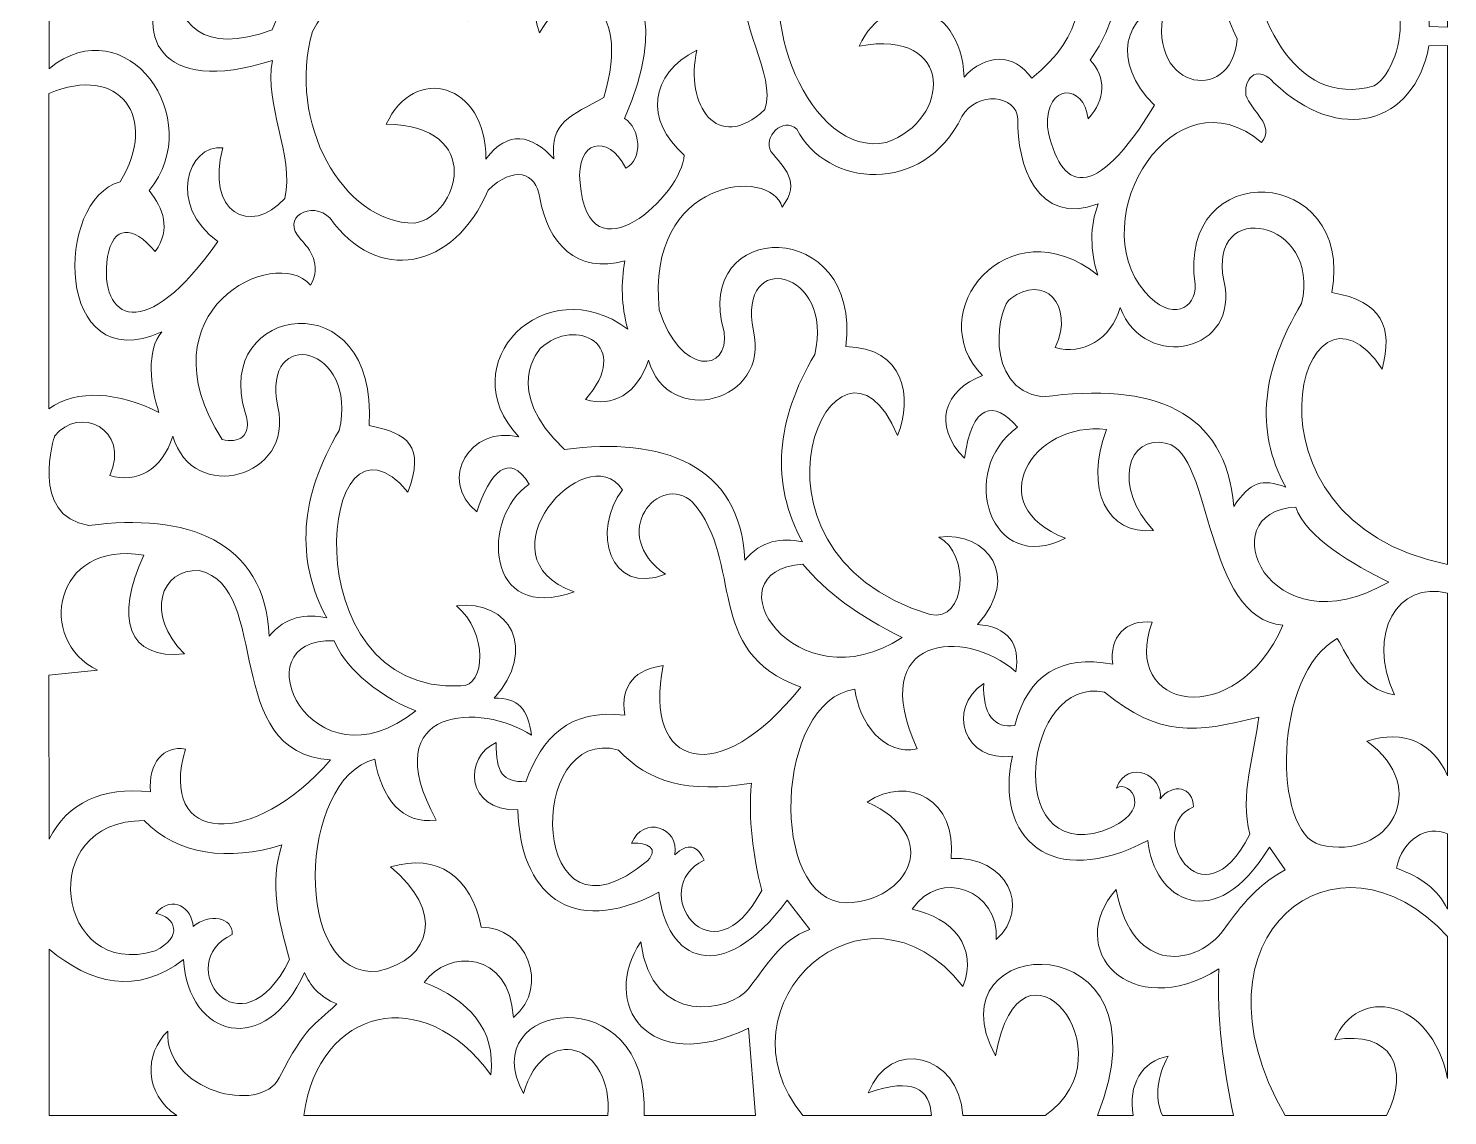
# Model space of a CAD drawing. Header units: centimetres. Extents: x -101 to 98, y -99 to 100.
# Drawn here: x 9.3 to 95.6, y -98.6 to -32.6 of the extents above; entities that cross this region are included whole.
import ezdxf

# ---------------------------------------------------------------- set-up
doc = ezdxf.new("R2010")
doc.units = ezdxf.units.CM
doc.header["$MEASUREMENT"] = 0
doc.layers.add('layer 1', color=7, linetype='Continuous')

msp = doc.modelspace()

# ---------------------------------------------------------------- linework, layer by layer
at = {"layer": 'layer 1', "color": 242, "lineweight": 9}
for points, knots in [([(55.5324, 19.58346), (54.84746, 20.6906), (54.04879, 21.19475), (52.816, 20.9323), (52.816, 20.9323), (48.38088, 19.99624), (45.64085, 15.44002), (48.78616, 10.50852), (48.78616, 10.50852), (51.30219, 7.2912), (51.82986, 11.02258), (51.45721, 12.73442), (51.45721, 12.73442), (50.03496, 19.72228), (60.73409, 19.36273), (58.58017, 11.77556), (58.58017, 11.77556), (61.39943, 12.32745), (63.23715, 9.54522), (61.79926, 6.84428), (61.79926, 6.84428), (60.63487, 10.04002), (58.69436, 10.05144), (57.41584, 6.98126), (57.41584, 6.98126), (54.61396, 2.19698), (60.5606, -5.208), (64.91549, -4.28538), (64.91549, -4.28538), (66.42705, -3.96713), (66.12155, -1.01933), (64.64158, 0.57748), (64.64158, 0.57748), (67.55469, 0.60313), (69.51476, -1.81368), (67.4402, -4.78981), (67.4402, -4.78981), (69.50179, -4.92075), (69.97985, -6.8359), (68.95647, -7.74409), (68.95647, -7.74409), (67.26189, -4.85084), (58.95057, -6.66047), (63.33314, -12.61484), (63.33314, -12.61484), (60.89964, -13.38392), (60.14676, -11.56786), (59.44813, -9.08412), (59.44813, -9.08412), (54.76538, -10.70334), (54.20841, -20.27035), (58.55776, -21.75477), (58.55776, -21.75477), (63.62141, -21.83593), (64.01765, -18.26729), (60.5664, -15.68887), (60.5664, -15.68887), (63.69107, -14.53629), (66.05569, -16.1651), (65.61939, -19.0415), (65.61939, -19.0415), (69.19899, -19.14304), (70.58114, -22.40241), (68.16877, -24.38716), (68.16877, -24.38716), (68.43106, -21.6592), (65.37206, -19.93564), (63.61417, -22.40081), (63.61417, -22.40081), (66.35066, -23.39548), (66.46494, -25.58996), (65.7375, -27.38359), (65.7375, -27.38359), (63.37156, -23.05787), (58.71439, -22.94944), (55.77208, -27.40072), (55.77208, -27.40072), (53.24087, -31.5466), (56.81199, -40.51903), (61.45675, -39.52345), (61.45675, -39.52345), (65.37859, -38.18635), (65.67241, -32.58495), (59.81302, -33.6675), (59.81302, -33.6675), (61.43971, -30.03815), (65.99393, -30.81437), (66.18256, -35.55103), (66.18256, -35.55103), (67.52954, -34.11839), (69.19609, -34.07266), (70.29196, -35.61952), (70.29196, -35.61952), (76.93108, -30.43575), (70.21928, -23.57166), (67.89481, -30.68824), (67.89481, -30.68824), (64.37293, -21.98685), (80.22839, -25.27468), (73.85344, -34.52368), (73.85344, -34.52368), (74.80933, -35.56531), (74.82646, -36.88372), (73.71652, -38.08516), (73.71652, -38.08516), (73.47669, -35.91604), (71.14823, -35.90479), (71.25082, -38.56459), (71.25082, -38.56459), (71.98157, -42.54784), (74.12758, -43.2554), (77.75737, -37.26328), (77.75737, -37.26328), (75.02321, -34.58625), (76.01636, -31.7441), (78.44227, -31.03069), (78.44227, -31.03069), (76.94727, -36.19543), (82.43727, -37.42821), (82.79132, -33.2225), (82.79132, -33.2225), (81.42068, -30.42581), (81.22603, -28.41665), (81.52432, -25.61998), (81.52432, -25.61998), (76.31835, -29.50995), (73.16578, -24.7723), (75.95357, -21.53595), (75.95357, -21.53595), (76.34347, -24.94821), (78.16195, -26.24685), (81.69551, -24.04471), (81.69551, -24.04471), (82.80849, -22.20696), (83.90437, -20.81433), (85.56523, -20.07229), (85.56523, -20.07229), (85.77884, -19.45195), (85.30434, -18.86607), (84.92732, -18.12306), (84.92732, -18.12306), (82.29841, -23.47949), (77.72615, -22.46139), (77.46631, -17.86352), (77.46631, -17.86352), (72.35753, -21.49957), (68.19715, -17.90954), (69.12763, -12.60688), (69.12763, -12.60688), (65.88553, -13.90834), (65.08658, -10.82644), (67.14131, -8.94266), (67.14131, -8.94266), (67.18708, -9.82158), (67.78069, -11.21411), (69.12759, -11.27128), (69.12759, -11.27128), (70.55171, -7.85568), (72.80615, -7.08511), (75.36022, -7.6756), (75.36022, -7.6756), (74.76679, -5.63814), (75.96527, -4.62218), (77.65456, -4.31959), (77.65456, -4.31959), (77.0952, -5.68939), (76.87832, -7.05917), (77.41492, -8.42899), (77.41492, -8.42899), (80.0618, -9.89139), (84.40211, -9.1808), (85.80489, -5.44972), (85.80489, -5.44972), (83.25364, -4.19483), (81.6902, -2.1726), (81.42164, 0.47471), (81.42164, 0.47471), (80.61391, 8.97494), (73.37139, 7.138), (77.44918, 0.78297), (77.44918, 0.78297), (74.48102, 0.46883), (73.59077, 3.39106), (74.8123, 7.04975), (74.8123, 7.04975), (70.97686, 8.14559), (66.8912, 1.89027), (72.41515, 0.26924), (72.41515, 0.26924), (68.03301, -1.74094), (65.89657, 2.21931), (69.05914, 7.11824), (69.05914, 7.11824), (69.44663, 7.71848), (65.99677, 8.86069), (66.18251, 4.96082), (66.18251, 4.96082), (64.15466, 5.99105), (65.12546, 9.31827), (66.5935, 9.65237), (66.5935, 9.65237), (64.56179, 14.66971), (69.98333, 18.85893), (74.26431, 14.82337), (74.26431, 14.82337), (73.82684, 16.63114), (73.74482, 18.13942), (74.29851, 19.48069), (74.29851, 19.48069), (70.64599, 19.00164), (68.9567, 21.04481), (69.26461, 24.72017), (69.26461, 24.72017), (68.67095, 26.20392), (66.8446, 26.02134), (66.04558, 24.72017), (66.04558, 24.72017), (63.66171, 19.42586), (58.44162, 20.1436), (55.48711, 24.08284), (55.48711, 24.08284), (55.21315, 23.55776), (54.80224, 23.10117), (54.25434, 22.71307), (54.25434, 22.71307), (55.19287, 22.19846), (56.62802, 21.29561), (55.5324, 19.58346)], [0, 0, 0, 0, 0.01724138, 0.01724138, 0.01724138, 0.01724138, 0.03448276, 0.03448276, 0.03448276, 0.03448276, 0.05172414, 0.05172414, 0.05172414, 0.05172414, 0.06896552, 0.06896552, 0.06896552, 0.06896552, 0.0862069, 0.0862069, 0.0862069, 0.0862069, 0.10344828, 0.10344828, 0.10344828, 0.10344828, 0.12068966, 0.12068966, 0.12068966, 0.12068966, 0.13793103, 0.13793103, 0.13793103, 0.13793103, 0.15517241, 0.15517241, 0.15517241, 0.15517241, 0.17241379, 0.17241379, 0.17241379, 0.17241379, 0.18965517, 0.18965517, 0.18965517, 0.18965517, 0.20689655, 0.20689655, 0.20689655, 0.20689655, 0.22413793, 0.22413793, 0.22413793, 0.22413793, 0.24137931, 0.24137931, 0.24137931, 0.24137931, 0.25862069, 0.25862069, 0.25862069, 0.25862069, 0.27586207, 0.27586207, 0.27586207, 0.27586207, 0.29310345, 0.29310345, 0.29310345, 0.29310345, 0.31034483, 0.31034483, 0.31034483, 0.31034483, 0.32758621, 0.32758621, 0.32758621, 0.32758621, 0.34482759, 0.34482759, 0.34482759, 0.34482759, 0.36206897, 0.36206897, 0.36206897, 0.36206897, 0.37931034, 0.37931034, 0.37931034, 0.37931034, 0.39655172, 0.39655172, 0.39655172, 0.39655172, 0.4137931, 0.4137931, 0.4137931, 0.4137931, 0.43103448, 0.43103448, 0.43103448, 0.43103448, 0.44827586, 0.44827586, 0.44827586, 0.44827586, 0.46551724, 0.46551724, 0.46551724, 0.46551724, 0.48275862, 0.48275862, 0.48275862, 0.48275862, 0.5, 0.5, 0.5, 0.5, 0.51724138, 0.51724138, 0.51724138, 0.51724138, 0.53448276, 0.53448276, 0.53448276, 0.53448276, 0.55172414, 0.55172414, 0.55172414, 0.55172414, 0.56896552, 0.56896552, 0.56896552, 0.56896552, 0.5862069, 0.5862069, 0.5862069, 0.5862069, 0.60344828, 0.60344828, 0.60344828, 0.60344828, 0.62068966, 0.62068966, 0.62068966, 0.62068966, 0.63793103, 0.63793103, 0.63793103, 0.63793103, 0.65517241, 0.65517241, 0.65517241, 0.65517241, 0.67241379, 0.67241379, 0.67241379, 0.67241379, 0.68965517, 0.68965517, 0.68965517, 0.68965517, 0.70689655, 0.70689655, 0.70689655, 0.70689655, 0.72413793, 0.72413793, 0.72413793, 0.72413793, 0.74137931, 0.74137931, 0.74137931, 0.74137931, 0.75862069, 0.75862069, 0.75862069, 0.75862069, 0.77586207, 0.77586207, 0.77586207, 0.77586207, 0.79310345, 0.79310345, 0.79310345, 0.79310345, 0.81034483, 0.81034483, 0.81034483, 0.81034483, 0.82758621, 0.82758621, 0.82758621, 0.82758621, 0.84482759, 0.84482759, 0.84482759, 0.84482759, 0.86206897, 0.86206897, 0.86206897, 0.86206897, 0.87931034, 0.87931034, 0.87931034, 0.87931034, 0.89655172, 0.89655172, 0.89655172, 0.89655172, 0.9137931, 0.9137931, 0.9137931, 0.9137931, 0.93103448, 0.93103448, 0.93103448, 0.93103448, 0.94827586, 0.94827586, 0.94827586, 0.94827586, 0.96551724, 0.96551724, 0.96551724, 0.96551724, 1, 1, 1, 1]), ([(26.54473, 14.25508), (25.33772, 17.04608), (19.66547, 15.96196), (18.84073, 11.00228), (18.84073, 11.00228), (18.46125, 8.72019), (18.93004, 4.85288), (21.10057, 4.46244), (21.10057, 4.46244), (22.79565, 4.7648), (23.01062, 6.52215), (22.12777, 8.74244), (22.12777, 8.74244), (20.74238, 12.22655), (28.73803, 17.14828), (29.69481, 6.89348), (29.69481, 6.89348), (32.74217, 7.29296), (34.04329, 5.04454), (32.87913, 1.99716), (32.87913, 1.99716), (30.47947, 6.08037), (27.59759, 4.81919), (28.11977, -0.81052), (28.11977, -0.81052), (28.45823, -4.82118), (31.33219, -9.35483), (35.61833, -9.19932), (35.61833, -9.19932), (37.63426, -8.64589), (37.15453, -5.92944), (35.72105, -4.40572), (35.72105, -4.40572), (38.17616, -4.62786), (40.43722, -6.39733), (38.22142, -9.19995), (38.22142, -9.19995), (39.68819, -9.42246), (39.72381, -10.63699), (39.07874, -12.16079), (39.07874, -12.16079), (36.73899, -10.48268), (35.18461, -10.42005), (33.05033, -12.28092), (33.05033, -12.28092), (31.94323, -14.17563), (33.02748, -16.00169), (34.89941, -17.24563), (34.89941, -17.24563), (32.3271, -18.23088), (30.10749, -16.33678), (30.65353, -13.47932), (30.65353, -13.47932), (26.25486, -14.56918), (25.59007, -20.3101), (27.91433, -25.15516), (27.91433, -25.15516), (30.46619, -29.51001), (36.67531, -24.02038), (31.57801, -20.49852), (31.57801, -20.49852), (34.11176, -18.95772), (36.69116, -20.46428), (36.40585, -23.8198), (36.40585, -23.8198), (39.74093, -23.91327), (41.44573, -26.74957), (38.99979, -28.8649), (38.99979, -28.8649), (38.9313, -26.47951), (36.75134, -25.07567), (34.61707, -25.7833), (34.61707, -25.7833), (34.11335, -25.91131), (33.74673, -27.00811), (34.18025, -27.31228), (34.18025, -27.31228), (36.05992, -28.63112), (37.58167, -30.2054), (35.97785, -32.14012), (35.97785, -32.14012), (34.72826, -28.24385), (29.30701, -27.46003), (26.57897, -32.79068), (26.57897, -32.79068), (25.00913, -38.30244), (28.39163, -44.39234), (32.77641, -44.43228), (32.77641, -44.43228), (35.45853, -43.95291), (37.11346, -38.52015), (31.06441, -38.40604), (31.06441, -38.40604), (32.74217, -34.76517), (37.14921, -35.85194), (37.11497, -40.53142), (37.11497, -40.53142), (38.48456, -38.72811), (39.86873, -39.04895), (41.24976, -40.50986), (41.24976, -40.50986), (40.98284, -38.3121), (42.30833, -37.87485), (44.28105, -36.79676), (44.28105, -36.79676), (46.06499, -30.89643), (42.40588, -29.19898), (40.37784, -32.85903), (40.37784, -32.85903), (38.31186, -28.1636), (50.76669, -26.00214), (45.54793, -38.06364), (45.54793, -38.06364), (46.50664, -38.65712), (46.68924, -40.55173), (45.61641, -41.07676), (45.61641, -41.07676), (44.52073, -38.91963), (42.56905, -39.42181), (42.84297, -41.967), (42.84297, -41.967), (43.31649, -48.08377), (49.07654, -42.6605), (49.17737, -40.28924), (49.17737, -40.28924), (46.75773, -38.16636), (47.04306, -35.39292), (49.93065, -33.9206), (49.93065, -33.9206), (49.22125, -37.2159), (51.14546, -40.26056), (54.07369, -37.5158), (54.07369, -37.5158), (54.80414, -35.32444), (52.24755, -32.27708), (52.94377, -29.53788), (52.94377, -29.53788), (46.84261, -32.41784), (44.19462, -27.50118), (46.74633, -24.05948), (46.74633, -24.05948), (47.18345, -27.42863), (49.49907, -29.75408), (52.70409, -27.51772), (52.70409, -27.51772), (53.59182, -26.19985), (54.68497, -24.84246), (56.29929, -23.58012), (56.29929, -23.58012), (55.5945, -23.15494), (55.15508, -22.54433), (55.03241, -21.97084), (55.03241, -21.97084), (51.3648, -27.07562), (48.09516, -24.91767), (47.77353, -21.11484), (47.77353, -21.11484), (42.46489, -24.42756), (39.07797, -22.10495), (39.35049, -16.66364), (39.35049, -16.66364), (36.04061, -16.73212), (34.75078, -14.50662), (37.02205, -12.82886), (37.02205, -12.82886), (37.1817, -14.47831), (38.56279, -14.78641), (40.00105, -14.33532), (40.00105, -14.33532), (40.19308, -11.73651), (42.56331, -10.53466), (45.71913, -10.74012), (45.71913, -10.74012), (45.23952, -9.38184), (45.98144, -7.81823), (47.73929, -7.69276), (47.73929, -7.69276), (45.70486, -14.99301), (53.82543, -14.14557), (56.23081, -8.85692), (56.23081, -8.85692), (52.61648, -8.21044), (51.88206, -5.13878), (51.74537, -1.5638), (51.74537, -1.5638), (50.14111, 6.58128), (44.16068, 1.87861), (47.80777, -2.2486), (47.80777, -2.2486), (44.60323, -3.13261), (44.13625, 0.57176), (45.68489, 3.26404), (45.68489, 3.26404), (40.9027, 4.19995), (37.46727, -1.26704), (42.70601, -3.54972), (42.70601, -3.54972), (37.42924, -4.8408), (36.8147, 0.57071), (39.52169, 3.401), (39.52169, 3.401), (39.18864, 3.85811), (38.94587, 4.1934), (38.83985, 4.51261), (38.83985, 4.51261), (37.65589, 5.44238), (36.7873, 3.85396), (36.71697, 1.87613), (36.71697, 1.87613), (34.65379, 3.00826), (35.57822, 6.69621), (38.01809, 6.49853), (38.01809, 6.49853), (36.24089, 11.39668), (40.96788, 14.75546), (45.27401, 11.68708), (45.27401, 11.68708), (46.65502, 11.92676), (44.85171, 14.529), (45.10281, 15.8986), (45.10281, 15.8986), (42.20703, 15.85134), (40.95417, 17.81439), (39.93257, 20.14436), (39.93257, 20.14436), (39.81844, 21.06884), (38.03795, 21.2058), (37.46729, 20.41828), (37.46729, 20.41828), (35.57837, 14.63449), (29.35995, 14.87342), (27.60803, 18.47156), (27.60803, 18.47156), (26.86617, 19.533), (25.09564, 18.38761), (26.10001, 17.32617), (26.10001, 17.32617), (27.58966, 16.57286), (27.41811, 14.89418), (26.54473, 14.25508)], [0, 0, 0, 0, 0.01639344, 0.01639344, 0.01639344, 0.01639344, 0.03278689, 0.03278689, 0.03278689, 0.03278689, 0.04918033, 0.04918033, 0.04918033, 0.04918033, 0.06557377, 0.06557377, 0.06557377, 0.06557377, 0.08196721, 0.08196721, 0.08196721, 0.08196721, 0.09836066, 0.09836066, 0.09836066, 0.09836066, 0.1147541, 0.1147541, 0.1147541, 0.1147541, 0.13114754, 0.13114754, 0.13114754, 0.13114754, 0.14754098, 0.14754098, 0.14754098, 0.14754098, 0.16393443, 0.16393443, 0.16393443, 0.16393443, 0.18032787, 0.18032787, 0.18032787, 0.18032787, 0.19672131, 0.19672131, 0.19672131, 0.19672131, 0.21311475, 0.21311475, 0.21311475, 0.21311475, 0.2295082, 0.2295082, 0.2295082, 0.2295082, 0.24590164, 0.24590164, 0.24590164, 0.24590164, 0.26229508, 0.26229508, 0.26229508, 0.26229508, 0.27868852, 0.27868852, 0.27868852, 0.27868852, 0.29508197, 0.29508197, 0.29508197, 0.29508197, 0.31147541, 0.31147541, 0.31147541, 0.31147541, 0.32786885, 0.32786885, 0.32786885, 0.32786885, 0.3442623, 0.3442623, 0.3442623, 0.3442623, 0.36065574, 0.36065574, 0.36065574, 0.36065574, 0.37704918, 0.37704918, 0.37704918, 0.37704918, 0.39344262, 0.39344262, 0.39344262, 0.39344262, 0.40983607, 0.40983607, 0.40983607, 0.40983607, 0.42622951, 0.42622951, 0.42622951, 0.42622951, 0.44262295, 0.44262295, 0.44262295, 0.44262295, 0.45901639, 0.45901639, 0.45901639, 0.45901639, 0.47540984, 0.47540984, 0.47540984, 0.47540984, 0.49180328, 0.49180328, 0.49180328, 0.49180328, 0.50819672, 0.50819672, 0.50819672, 0.50819672, 0.52459016, 0.52459016, 0.52459016, 0.52459016, 0.54098361, 0.54098361, 0.54098361, 0.54098361, 0.55737705, 0.55737705, 0.55737705, 0.55737705, 0.57377049, 0.57377049, 0.57377049, 0.57377049, 0.59016393, 0.59016393, 0.59016393, 0.59016393, 0.60655738, 0.60655738, 0.60655738, 0.60655738, 0.62295082, 0.62295082, 0.62295082, 0.62295082, 0.63934426, 0.63934426, 0.63934426, 0.63934426, 0.6557377, 0.6557377, 0.6557377, 0.6557377, 0.67213115, 0.67213115, 0.67213115, 0.67213115, 0.68852459, 0.68852459, 0.68852459, 0.68852459, 0.70491803, 0.70491803, 0.70491803, 0.70491803, 0.72131148, 0.72131148, 0.72131148, 0.72131148, 0.73770492, 0.73770492, 0.73770492, 0.73770492, 0.75409836, 0.75409836, 0.75409836, 0.75409836, 0.7704918, 0.7704918, 0.7704918, 0.7704918, 0.78688525, 0.78688525, 0.78688525, 0.78688525, 0.80327869, 0.80327869, 0.80327869, 0.80327869, 0.81967213, 0.81967213, 0.81967213, 0.81967213, 0.83606557, 0.83606557, 0.83606557, 0.83606557, 0.85245902, 0.85245902, 0.85245902, 0.85245902, 0.86885246, 0.86885246, 0.86885246, 0.86885246, 0.8852459, 0.8852459, 0.8852459, 0.8852459, 0.90163934, 0.90163934, 0.90163934, 0.90163934, 0.91803279, 0.91803279, 0.91803279, 0.91803279, 0.93442623, 0.93442623, 0.93442623, 0.93442623, 0.95081967, 0.95081967, 0.95081967, 0.95081967, 0.96721311, 0.96721311, 0.96721311, 0.96721311, 1, 1, 1, 1]), ([(95.56469, -17.59809), (94.6144, -16.86484), (92.18896, -18.10039), (92.44848, -19.35309), (92.44848, -19.35309), (93.80676, -20.10655), (94.41176, -21.27089), (94.05804, -22.88035), (94.05804, -22.88035), (90.40834, -18.89463), (84.53479, -21.9347), (83.37355, -26.78431), (83.37355, -26.78431), (83.61683, -31.56408), (86.164, -37.52154), (91.10425, -36.08547), (91.10425, -36.08547), (93.26838, -34.74411), (93.83607, -27.86157), (88.77553, -30.40077), (88.77553, -30.40077), (89.46775, -26.59881), (94.66122, -27.19445), (94.45178, -32.47753), (94.45178, -32.47753), (94.45178, -32.47753), (95.56468, -32.52035), (95.56468, -32.52035), (95.56468, -32.52035), (95.56468, -32.52035), (95.56469, -17.59809), (95.56469, -17.59809)], [0, 0, 0, 0, 0.11111111, 0.11111111, 0.11111111, 0.11111111, 0.22222222, 0.22222222, 0.22222222, 0.22222222, 0.33333333, 0.33333333, 0.33333333, 0.33333333, 0.44444444, 0.44444444, 0.44444444, 0.44444444, 0.55555556, 0.55555556, 0.55555556, 0.55555556, 0.66666667, 0.66666667, 0.66666667, 0.66666667, 0.77777778, 0.77777778, 0.77777778, 0.77777778, 1, 1, 1, 1]), ([(10.56321, -25.01392), (10.56321, -25.01392), (10.56321, -35.04196), (10.56321, -35.04196), (10.56321, -35.04196), (15.24907, -31.21181), (20.22834, -38.09091), (16.64937, -42.44636), (16.64937, -42.44636), (17.51769, -43.56759), (17.98605, -44.74879), (17.02601, -46.14428), (17.02601, -46.14428), (15.59933, -44.51217), (14.49223, -44.58065), (14.11561, -46.45244), (14.11561, -46.45244), (13.57051, -50.37759), (16.42951, -51.84143), (20.82665, -45.52796), (20.82665, -45.52796), (17.74219, -43.35307), (18.97806, -39.60967), (21.13481, -39.84412), (21.13481, -39.84412), (20.0616, -43.74809), (22.78927, -45.24341), (24.90121, -42.92572), (24.90121, -42.92572), (25.47187, -40.23217), (23.6115, -37.2647), (24.14793, -34.53692), (24.14793, -34.53692), (17.14761, -36.80688), (15.58043, -32.78799), (17.84777, -29.36668), (17.84777, -29.36668), (18.50939, -32.39737), (19.80895, -34.22494), (24.13508, -32.68928), (24.13508, -32.68928), (24.81987, -30.78039), (26.06536, -29.59779), (27.84585, -28.51068), (27.84585, -28.51068), (26.87571, -27.7688), (26.40775, -27.07258), (26.44201, -26.42204), (26.44201, -26.42204), (22.22028, -32.31485), (18.32588, -29.75904), (18.80649, -25.60028), (18.80649, -25.60028), (16.22707, -28.47361), (12.58336, -27.73317), (10.56321, -25.01392)], [0, 0, 0, 0, 0.06666667, 0.06666667, 0.06666667, 0.06666667, 0.13333333, 0.13333333, 0.13333333, 0.13333333, 0.2, 0.2, 0.2, 0.2, 0.26666667, 0.26666667, 0.26666667, 0.26666667, 0.33333333, 0.33333333, 0.33333333, 0.33333333, 0.4, 0.4, 0.4, 0.4, 0.46666667, 0.46666667, 0.46666667, 0.46666667, 0.53333333, 0.53333333, 0.53333333, 0.53333333, 0.6, 0.6, 0.6, 0.6, 0.66666667, 0.66666667, 0.66666667, 0.66666667, 0.73333333, 0.73333333, 0.73333333, 0.73333333, 0.8, 0.8, 0.8, 0.8, 0.86666667, 0.86666667, 0.86666667, 0.86666667, 1, 1, 1, 1]), ([(95.57324, -33.63332), (95.57324, -33.63332), (94.43467, -33.65044), (94.43467, -33.65044), (94.43467, -33.65044), (93.5442, -38.48486), (88.9784, -39.66615), (85.01731, -35.89348), (85.01731, -35.89348), (84.17265, -34.90056), (83.19654, -35.37813), (83.31058, -36.64505), (83.31058, -36.64505), (83.6302, -37.60391), (85.11398, -38.49429), (84.26944, -39.52163), (84.26944, -39.52163), (79.00355, -35.03708), (73.33041, -44.10316), (77.18177, -48.60965), (77.18177, -48.60965), (78.78338, -50.4837), (80.31071, -49.61244), (80.22301, -48.15319), (80.22301, -48.15319), (79.09281, -40.32237), (89.92562, -40.85867), (88.5445, -48.63256), (88.5445, -48.63256), (91.61562, -49.19161), (92.26622, -50.72134), (91.59235, -53.28994), (91.59235, -53.28994), (86.76381, -45.98148), (82.06073, -62.44189), (95.56467, -65.15583), (95.56467, -65.15583), (95.56467, -65.15583), (95.57324, -33.63332), (95.57324, -33.63332)], [0, 0, 0, 0, 0.09090909, 0.09090909, 0.09090909, 0.09090909, 0.18181818, 0.18181818, 0.18181818, 0.18181818, 0.27272727, 0.27272727, 0.27272727, 0.27272727, 0.36363636, 0.36363636, 0.36363636, 0.36363636, 0.45454545, 0.45454545, 0.45454545, 0.45454545, 0.54545455, 0.54545455, 0.54545455, 0.54545455, 0.63636364, 0.63636364, 0.63636364, 0.63636364, 0.72727273, 0.72727273, 0.72727273, 0.72727273, 0.81818182, 0.81818182, 0.81818182, 0.81818182, 1, 1, 1, 1]), ([(10.56017, -36.5527), (10.56017, -36.5527), (10.56016, -55.69563), (10.56016, -55.69563), (10.56016, -55.69563), (12.29523, -54.47287), (14.78078, -54.68406), (17.2464, -55.92681), (17.2464, -55.92681), (16.7071, -54.33155), (16.47311, -52.15709), (17.41757, -51.02981), (17.41757, -51.02981), (10.84837, -53.96366), (10.88818, -42.93671), (14.88355, -41.9206), (14.88355, -41.9206), (17.2807, -38.01667), (14.85221, -34.70347), (10.56017, -36.5527)], [0, 0, 0, 0, 0.16666667, 0.16666667, 0.16666667, 0.16666667, 0.33333333, 0.33333333, 0.33333333, 0.33333333, 0.5, 0.5, 0.5, 0.5, 0.66666667, 0.66666667, 0.66666667, 0.66666667, 1, 1, 1, 1]), ([(56.01183, -38.71869), (55.16718, -37.90264), (53.96301, -39.23232), (54.43658, -40.07123), (54.43658, -40.07123), (55.23978, -41.07101), (56.29708, -41.87497), (55.12148, -43.46161), (55.12148, -43.46161), (54.44946, -40.93643), (46.7953, -41.72712), (47.65603, -49.69414), (47.65603, -49.69414), (48.90883, -53.70035), (51.93927, -53.51782), (51.59419, -51.02977), (51.59419, -51.02977), (49.59723, -44.12474), (60.00653, -43.97641), (58.99111, -51.92014), (58.99111, -51.92014), (62.59271, -51.99442), (63.04927, -55.00783), (62.14165, -57.33085), (62.14165, -57.33085), (58.50307, -48.62975), (51.26981, -64.2819), (64.12602, -68.20574), (64.12602, -68.20574), (66.29457, -68.65059), (66.59326, -64.53374), (64.64161, -63.49487), (64.64161, -63.49487), (67.6078, -63.16057), (69.65954, -65.8627), (66.99264, -68.79489), (66.99264, -68.79489), (68.86471, -68.95467), (69.60674, -69.95914), (69.3213, -71.67147), (69.3213, -71.67147), (66.2308, -68.93011), (60.18373, -69.46586), (63.32835, -76.36304), (63.32835, -76.36304), (61.27297, -76.80653), (59.81255, -74.731), (59.53903, -72.7411), (59.53903, -72.7411), (54.69689, -73.37942), (54.22322, -85.57232), (59.02537, -85.7199), (59.02537, -85.7199), (62.77495, -85.61694), (64.95501, -81.67906), (60.29244, -79.59004), (60.29244, -79.59004), (62.80364, -77.90673), (65.77138, -79.50476), (65.395, -83.0146), (65.395, -83.0146), (68.79633, -82.86929), (70.28019, -85.99106), (68.13458, -87.94585), (68.13458, -87.94585), (68.36065, -84.97252), (64.70214, -83.57635), (63.03203, -86.0966), (63.03203, -86.0966), (65.47595, -86.6171), (67.04984, -88.41398), (66.11412, -90.7882), (66.11412, -90.7882), (60.16434, -83.26086), (50.87911, -92.00048), (56.38849, -98.63734), (56.38849, -98.63734), (56.38849, -98.63734), (64.19635, -98.63734), (64.19635, -98.63734), (64.19635, -98.63734), (64.10923, -97.02151), (63.06422, -96.28333), (60.36087, -97.26048), (60.36087, -97.26048), (61.65657, -93.88312), (65.86838, -94.84711), (66.11407, -98.63734), (66.11407, -98.63734), (66.11407, -98.63734), (71.11384, -98.63734), (71.11384, -98.63734), (71.11384, -98.63734), (76.50939, -94.81982), (69.57563, -86.5141), (68.10028, -95.00035), (68.10028, -95.00035), (63.91189, -87.44723), (79.02345, -86.6394), (74.29864, -98.63734), (74.29864, -98.63734), (74.29864, -98.63734), (76.45606, -98.63734), (76.45606, -98.63734), (76.45606, -98.63734), (76.13657, -96.7402), (77.00407, -95.32243), (78.5792, -95.03459), (78.5792, -95.03459), (77.9514, -96.24692), (77.72309, -97.45923), (78.2368, -98.63734), (78.2368, -98.63734), (78.2368, -98.63734), (82.55167, -98.63734), (82.55167, -98.63734), (82.55167, -98.63734), (81.94654, -95.6671), (81.53553, -92.69686), (81.6613, -89.72662), (81.6613, -89.72662), (76.28243, -93.05909), (72.20183, -88.50492), (75.42864, -84.89808), (75.42864, -84.89808), (76.4241, -90.30367), (80.45109, -89.41699), (81.92548, -87.39652), (81.92548, -87.39652), (82.79215, -86.20886), (83.77439, -84.77759), (85.70221, -83.6995), (85.70221, -83.6995), (85.70221, -83.6995), (84.74335, -82.3297), (84.74335, -82.3297), (84.74335, -82.3297), (81.41929, -87.82367), (77.68753, -85.51023), (77.34643, -81.91876), (77.34643, -81.91876), (71.49653, -85.0146), (67.9992, -81.7732), (69.12289, -76.79985), (69.12289, -76.79985), (66.181, -77.21338), (65.09093, -73.93183), (67.37637, -72.38228), (67.37637, -72.38228), (67.28958, -74.23968), (68.05024, -75.17543), (69.26461, -74.93278), (69.26461, -74.93278), (70.08666, -71.87383), (72.02251, -70.62464), (75.21854, -71.21796), (75.21854, -71.21796), (74.99037, -69.55146), (76.02238, -68.48341), (77.62035, -68.66589), (77.62035, -68.66589), (75.62622, -73.96748), (82.70857, -75.37136), (85.56523, -68.83717), (85.56523, -68.83717), (80.74506, -68.48844), (81.30739, -58.38145), (78.51079, -57.81023), (78.51079, -57.81023), (76.06665, -57.17412), (75.23631, -60.5356), (77.68887, -63.08395), (77.68887, -63.08395), (74.89819, -63.41606), (73.45998, -60.53675), (74.84659, -56.95412), (74.84659, -56.95412), (70.27248, -56.42944), (67.19644, -61.61141), (72.34666, -63.56344), (72.34666, -63.56344), (67.79122, -65.91), (65.71601, -59.45774), (69.44005, -56.82539), (69.44005, -56.82539), (68.00144, -55.12731), (66.65278, -55.41832), (66.20716, -58.70796), (66.20716, -58.70796), (64.22576, -56.67915), (64.98645, -54.56188), (67.30794, -53.67443), (67.30794, -53.67443), (63.51379, -49.89589), (68.84937, -43.24781), (74.31597, -47.57787), (74.31597, -47.57787), (73.84114, -46.12845), (73.81615, -44.60276), (74.33429, -43.25607), (74.33429, -43.25607), (70.61339, -44.64528), (69.37652, -40.81327), (69.46035, -38.11326), (69.46035, -38.11326), (69.37639, -36.60304), (66.95698, -36.3768), (66.04558, -37.94818), (66.04558, -37.94818), (63.67968, -42.79605), (57.85269, -42.24823), (56.01183, -38.71869)], [0, 0, 0, 0, 0.01851852, 0.01851852, 0.01851852, 0.01851852, 0.03703704, 0.03703704, 0.03703704, 0.03703704, 0.05555556, 0.05555556, 0.05555556, 0.05555556, 0.07407407, 0.07407407, 0.07407407, 0.07407407, 0.09259259, 0.09259259, 0.09259259, 0.09259259, 0.11111111, 0.11111111, 0.11111111, 0.11111111, 0.12962963, 0.12962963, 0.12962963, 0.12962963, 0.14814815, 0.14814815, 0.14814815, 0.14814815, 0.16666667, 0.16666667, 0.16666667, 0.16666667, 0.18518519, 0.18518519, 0.18518519, 0.18518519, 0.2037037, 0.2037037, 0.2037037, 0.2037037, 0.22222222, 0.22222222, 0.22222222, 0.22222222, 0.24074074, 0.24074074, 0.24074074, 0.24074074, 0.25925926, 0.25925926, 0.25925926, 0.25925926, 0.27777778, 0.27777778, 0.27777778, 0.27777778, 0.2962963, 0.2962963, 0.2962963, 0.2962963, 0.31481481, 0.31481481, 0.31481481, 0.31481481, 0.33333333, 0.33333333, 0.33333333, 0.33333333, 0.35185185, 0.35185185, 0.35185185, 0.35185185, 0.37037037, 0.37037037, 0.37037037, 0.37037037, 0.38888889, 0.38888889, 0.38888889, 0.38888889, 0.40740741, 0.40740741, 0.40740741, 0.40740741, 0.42592593, 0.42592593, 0.42592593, 0.42592593, 0.44444444, 0.44444444, 0.44444444, 0.44444444, 0.46296296, 0.46296296, 0.46296296, 0.46296296, 0.48148148, 0.48148148, 0.48148148, 0.48148148, 0.5, 0.5, 0.5, 0.5, 0.51851852, 0.51851852, 0.51851852, 0.51851852, 0.53703704, 0.53703704, 0.53703704, 0.53703704, 0.55555556, 0.55555556, 0.55555556, 0.55555556, 0.57407407, 0.57407407, 0.57407407, 0.57407407, 0.59259259, 0.59259259, 0.59259259, 0.59259259, 0.61111111, 0.61111111, 0.61111111, 0.61111111, 0.62962963, 0.62962963, 0.62962963, 0.62962963, 0.64814815, 0.64814815, 0.64814815, 0.64814815, 0.66666667, 0.66666667, 0.66666667, 0.66666667, 0.68518519, 0.68518519, 0.68518519, 0.68518519, 0.7037037, 0.7037037, 0.7037037, 0.7037037, 0.72222222, 0.72222222, 0.72222222, 0.72222222, 0.74074074, 0.74074074, 0.74074074, 0.74074074, 0.75925926, 0.75925926, 0.75925926, 0.75925926, 0.77777778, 0.77777778, 0.77777778, 0.77777778, 0.7962963, 0.7962963, 0.7962963, 0.7962963, 0.81481481, 0.81481481, 0.81481481, 0.81481481, 0.83333333, 0.83333333, 0.83333333, 0.83333333, 0.85185185, 0.85185185, 0.85185185, 0.85185185, 0.87037037, 0.87037037, 0.87037037, 0.87037037, 0.88888889, 0.88888889, 0.88888889, 0.88888889, 0.90740741, 0.90740741, 0.90740741, 0.90740741, 0.92592593, 0.92592593, 0.92592593, 0.92592593, 0.94444444, 0.94444444, 0.94444444, 0.94444444, 0.96296296, 0.96296296, 0.96296296, 0.96296296, 1, 1, 1, 1]), ([(27.65457, -44.11292), (26.51959, -43.01723), (24.58737, -44.06916), (25.86651, -45.40858), (25.86651, -45.40858), (26.40885, -45.97647), (27.17117, -46.97026), (26.45847, -48.18749), (26.45847, -48.18749), (24.25905, -45.67138), (16.1066, -49.79136), (21.08216, -57.5705), (21.08216, -57.5705), (22.06478, -57.79639), (22.9624, -57.43456), (22.4909, -55.928), (22.4909, -55.928), (20.43109, -49.3464), (30.62656, -47.80995), (30.01984, -56.71444), (30.01984, -56.71444), (32.39416, -57.19387), (33.43079, -57.94786), (32.38061, -60.75595), (32.38061, -60.75595), (26.97495, -54.29515), (25.15981, -73.05896), (35.59964, -72.53623), (35.59964, -72.53623), (37.09509, -72.55891), (37.25694, -69.2824), (35.32787, -67.67276), (35.32787, -67.67276), (38.57793, -67.27927), (40.27291, -70.31551), (37.62223, -73.28902), (37.62223, -73.28902), (39.08326, -73.24348), (39.69871, -73.9357), (39.88145, -75.53368), (39.88145, -75.53368), (36.93651, -73.53661), (30.29463, -73.71218), (34.09497, -80.68599), (34.09497, -80.68599), (32.03458, -80.96573), (30.77895, -79.36759), (30.36229, -76.98748), (30.36229, -76.98748), (25.69424, -78.12944), (25.31761, -90.3994), (30.56776, -89.8636), (30.56776, -89.8636), (33.89479, -89.10856), (34.57964, -86.20068), (31.32118, -83.52823), (31.32118, -83.52823), (34.1949, -82.67079), (36.23243, -84.11196), (36.83465, -87.19253), (36.83465, -87.19253), (39.48118, -87.16853), (41.11622, -90.744), (38.78656, -92.67169), (38.78656, -92.67169), (38.5634, -88.57195), (34.77175, -88.54307), (33.37585, -90.5485), (33.37585, -90.5485), (36.08121, -91.6101), (37.73613, -93.40238), (37.41676, -96.16468), (37.41676, -96.16468), (33.37585, -90.5485), (26.93205, -92.03702), (26.04742, -98.63734), (26.04742, -98.63734), (26.04742, -98.63734), (44.53972, -98.63734), (44.53972, -98.63734), (44.53972, -98.63734), (44.85902, -94.27503), (40.66822, -92.93631), (39.40291, -97.29475), (39.40291, -97.29475), (36.28933, -91.69177), (47.14608, -90.15604), (46.7314, -98.63734), (46.7314, -98.63734), (46.7314, -98.63734), (53.51191, -98.63734), (53.51191, -98.63734), (53.51191, -98.63734), (53.51191, -98.63734), (53.07537, -93.33001), (53.07537, -93.33001), (53.07537, -93.33001), (46.93407, -96.28507), (44.03952, -91.82434), (46.52593, -88.08286), (46.52593, -88.08286), (47.21645, -93.33261), (52.00028, -92.29426), (53.0752, -90.93011), (53.0752, -90.93011), (54.25637, -89.43112), (54.9684, -88.02878), (56.79943, -87.32947), (56.79943, -87.32947), (56.79943, -87.32947), (55.42963, -85.54873), (55.42963, -85.54873), (55.42963, -85.54873), (51.43982, -90.91995), (48.09437, -89.22204), (47.62177, -85.0693), (47.62177, -85.0693), (42.18218, -87.94057), (39.19163, -85.02969), (39.06052, -80.06953), (39.06052, -80.06953), (35.81238, -80.11624), (35.79155, -76.84771), (37.73941, -75.97467), (37.73941, -75.97467), (37.74417, -77.84207), (38.12001, -78.36098), (39.54852, -78.35726), (39.54852, -78.35726), (40.50752, -75.68632), (42.17699, -73.89423), (45.56707, -74.31637), (45.56707, -74.31637), (45.2474, -72.40426), (46.27475, -71.52534), (47.89573, -71.30281), (47.89573, -71.30281), (46.62471, -77.53354), (51.30168, -78.88331), (56.25151, -72.60412), (56.25151, -72.60412), (50.2592, -70.43503), (52.89538, -65.08162), (49.67652, -61.37174), (49.67652, -61.37174), (47.65336, -59.50585), (44.49443, -63.31811), (48.03271, -65.75512), (48.03271, -65.75512), (44.60814, -67.0876), (43.51908, -63.08029), (45.43009, -60.61837), (45.43009, -60.61837), (43.14112, -57.33445), (36.57838, -64.77057), (42.48502, -66.81678), (42.48502, -66.81678), (37.04649, -68.78301), (36.81987, -62.27597), (39.74542, -60.27592), (39.74542, -60.27592), (38.52625, -58.24147), (37.33358, -59.62348), (36.56057, -61.95391), (36.56057, -61.95391), (34.19245, -60.00772), (36.13285, -56.69762), (39.12901, -57.39934), (39.12901, -57.39934), (34.90549, -52.98472), (40.71661, -47.11226), (45.73823, -50.85852), (45.73823, -50.85852), (45.34161, -49.42879), (45.3245, -48.05329), (45.56707, -46.7149), (45.56707, -46.7149), (42.63639, -47.54499), (40.86133, -45.62161), (40.39599, -42.87932), (40.39599, -42.87932), (40.15616, -41.31574), (38.81794, -40.90926), (37.25418, -42.41584), (37.25418, -42.41584), (35.19935, -47.31424), (30.4511, -48.13201), (27.65457, -44.11292)], [0, 0, 0, 0, 0.02083333, 0.02083333, 0.02083333, 0.02083333, 0.04166667, 0.04166667, 0.04166667, 0.04166667, 0.0625, 0.0625, 0.0625, 0.0625, 0.08333333, 0.08333333, 0.08333333, 0.08333333, 0.10416667, 0.10416667, 0.10416667, 0.10416667, 0.125, 0.125, 0.125, 0.125, 0.14583333, 0.14583333, 0.14583333, 0.14583333, 0.16666667, 0.16666667, 0.16666667, 0.16666667, 0.1875, 0.1875, 0.1875, 0.1875, 0.20833333, 0.20833333, 0.20833333, 0.20833333, 0.22916667, 0.22916667, 0.22916667, 0.22916667, 0.25, 0.25, 0.25, 0.25, 0.27083333, 0.27083333, 0.27083333, 0.27083333, 0.29166667, 0.29166667, 0.29166667, 0.29166667, 0.3125, 0.3125, 0.3125, 0.3125, 0.33333333, 0.33333333, 0.33333333, 0.33333333, 0.35416667, 0.35416667, 0.35416667, 0.35416667, 0.375, 0.375, 0.375, 0.375, 0.39583333, 0.39583333, 0.39583333, 0.39583333, 0.41666667, 0.41666667, 0.41666667, 0.41666667, 0.4375, 0.4375, 0.4375, 0.4375, 0.45833333, 0.45833333, 0.45833333, 0.45833333, 0.47916667, 0.47916667, 0.47916667, 0.47916667, 0.5, 0.5, 0.5, 0.5, 0.52083333, 0.52083333, 0.52083333, 0.52083333, 0.54166667, 0.54166667, 0.54166667, 0.54166667, 0.5625, 0.5625, 0.5625, 0.5625, 0.58333333, 0.58333333, 0.58333333, 0.58333333, 0.60416667, 0.60416667, 0.60416667, 0.60416667, 0.625, 0.625, 0.625, 0.625, 0.64583333, 0.64583333, 0.64583333, 0.64583333, 0.66666667, 0.66666667, 0.66666667, 0.66666667, 0.6875, 0.6875, 0.6875, 0.6875, 0.70833333, 0.70833333, 0.70833333, 0.70833333, 0.72916667, 0.72916667, 0.72916667, 0.72916667, 0.75, 0.75, 0.75, 0.75, 0.77083333, 0.77083333, 0.77083333, 0.77083333, 0.79166667, 0.79166667, 0.79166667, 0.79166667, 0.8125, 0.8125, 0.8125, 0.8125, 0.83333333, 0.83333333, 0.83333333, 0.83333333, 0.85416667, 0.85416667, 0.85416667, 0.85416667, 0.875, 0.875, 0.875, 0.875, 0.89583333, 0.89583333, 0.89583333, 0.89583333, 0.91666667, 0.91666667, 0.91666667, 0.91666667, 0.9375, 0.9375, 0.9375, 0.9375, 0.95833333, 0.95833333, 0.95833333, 0.95833333, 1, 1, 1, 1]), ([(75.66677, -49.55067), (75.10449, -51.52245), (73.37518, -52.44134), (71.72861, -51.98206), (71.72861, -51.98206), (72.93845, -49.3341), (70.97263, -47.47847), (69.03214, -49.00775), (69.03214, -49.00775), (68.28539, -49.2991), (67.25859, -54.45942), (70.94056, -54.98363), (70.94056, -54.98363), (77.72129, -54.05307), (82.08184, -55.81087), (82.58386, -61.62716), (82.58386, -61.62716), (83.59407, -60.13176), (84.27894, -59.9149), (85.73435, -60.46285), (85.73435, -60.46285), (83.7912, -56.91548), (84.3223, -53.28025), (86.69348, -49.31062), (86.69348, -49.31062), (87.92007, -44.17962), (80.95773, -42.85549), (81.96791, -47.90687), (81.96791, -47.90687), (83.01763, -52.24127), (77.20776, -53.52321), (75.66677, -49.55067)], [0, 0, 0, 0, 0.11111111, 0.11111111, 0.11111111, 0.11111111, 0.22222222, 0.22222222, 0.22222222, 0.22222222, 0.33333333, 0.33333333, 0.33333333, 0.33333333, 0.44444444, 0.44444444, 0.44444444, 0.44444444, 0.55555556, 0.55555556, 0.55555556, 0.55555556, 0.66666667, 0.66666667, 0.66666667, 0.66666667, 0.77777778, 0.77777778, 0.77777778, 0.77777778, 1, 1, 1, 1]), ([(47.00536, -52.74202), (46.30612, -54.85076), (44.81649, -55.59845), (43.16992, -55.13917), (43.16992, -55.13917), (46.09003, -51.84484), (42.57764, -50.03202), (40.42427, -52.03576), (40.42427, -52.03576), (40.42427, -52.03576), (38.0273, -54.5892), (41.90251, -58.17498), (41.90251, -58.17498), (47.79287, -57.3814), (52.59857, -59.07071), (52.86091, -64.887), (52.86091, -64.887), (53.87112, -63.69976), (55.06969, -63.51713), (56.3539, -63.79116), (56.3539, -63.79116), (54.41075, -60.24379), (54.73641, -56.36888), (57.10759, -52.39925), (57.10759, -52.39925), (58.33418, -47.26825), (52.3648, -45.90988), (53.37498, -50.96126), (53.37498, -50.96126), (54.4247, -55.29566), (48.16971, -56.92), (47.00536, -52.74202)], [0, 0, 0, 0, 0.11111111, 0.11111111, 0.11111111, 0.11111111, 0.22222222, 0.22222222, 0.22222222, 0.22222222, 0.33333333, 0.33333333, 0.33333333, 0.33333333, 0.44444444, 0.44444444, 0.44444444, 0.44444444, 0.55555556, 0.55555556, 0.55555556, 0.55555556, 0.66666667, 0.66666667, 0.66666667, 0.66666667, 0.77777778, 0.77777778, 0.77777778, 0.77777778, 1, 1, 1, 1]), ([(18.09664, -57.3591), (17.3974, -59.46784), (15.90777, -60.21553), (14.2612, -59.75625), (14.2612, -59.75625), (15.53953, -56.90282), (12.36627, -55.48743), (10.90519, -57.3591), (10.90519, -57.3591), (10.90519, -57.3591), (9.3101, -62.20666), (12.99379, -62.79206), (12.99379, -62.79206), (18.88415, -61.99848), (23.68985, -63.68779), (23.95219, -69.50408), (23.95219, -69.50408), (24.9624, -68.31684), (26.16097, -68.13421), (27.44518, -68.40824), (27.44518, -68.40824), (25.50203, -64.86087), (25.82769, -60.98596), (28.19887, -57.01633), (28.19887, -57.01633), (29.42546, -51.88533), (23.45608, -50.52696), (24.46626, -55.57834), (24.46626, -55.57834), (25.51598, -59.91274), (19.26099, -61.53708), (18.09664, -57.3591)], [0, 0, 0, 0, 0.11111111, 0.11111111, 0.11111111, 0.11111111, 0.22222222, 0.22222222, 0.22222222, 0.22222222, 0.33333333, 0.33333333, 0.33333333, 0.33333333, 0.44444444, 0.44444444, 0.44444444, 0.44444444, 0.55555556, 0.55555556, 0.55555556, 0.55555556, 0.66666667, 0.66666667, 0.66666667, 0.66666667, 0.77777778, 0.77777778, 0.77777778, 0.77777778, 1, 1, 1, 1]), ([(91.99443, -66.22566), (84.65971, -70.47128), (81.04711, -61.93478), (86.34407, -61.67102), (86.34407, -61.67102), (86.91499, -63.48598), (89.88271, -65.19822), (91.99443, -66.22566)], [0, 0, 0, 0, 0.33333333, 0.33333333, 0.33333333, 0.33333333, 1, 1, 1, 1]), ([(16.32184, -64.59079), (10.81982, -63.67759), (9.78091, -69.77319), (13.51375, -71.57677), (13.51375, -71.57677), (13.51375, -71.57677), (10.56014, -71.87642), (10.56014, -71.87642), (10.56014, -71.87642), (10.56014, -71.87642), (10.56868, -81.85027), (10.56868, -81.85027), (10.56868, -81.85027), (11.71018, -79.61293), (13.76488, -78.65407), (16.73278, -78.97369), (16.73278, -78.97369), (16.56737, -77.18451), (17.54902, -76.15147), (18.85597, -76.37107), (18.85597, -76.37107), (17.13076, -82.20543), (22.9922, -82.43703), (27.68133, -77.02928), (27.68133, -77.02928), (20.99272, -76.61781), (24.14324, -66.55713), (19.69691, -65.52596), (19.69691, -65.52596), (17.33397, -65.41194), (16.38265, -68.1994), (18.79115, -70.5852), (18.79115, -70.5852), (15.3553, -70.97331), (14.52971, -68.43767), (16.32184, -64.59079)], [0, 0, 0, 0, 0.1, 0.1, 0.1, 0.1, 0.2, 0.2, 0.2, 0.2, 0.3, 0.3, 0.3, 0.3, 0.4, 0.4, 0.4, 0.4, 0.5, 0.5, 0.5, 0.5, 0.6, 0.6, 0.6, 0.6, 0.7, 0.7, 0.7, 0.7, 0.8, 0.8, 0.8, 0.8, 1, 1, 1, 1]), ([(62.41561, -69.59056), (55.98789, -73.82651), (50.49428, -65.56477), (56.38849, -65.13871), (56.38849, -65.13871), (57.73841, -66.81099), (59.78741, -68.28353), (62.41561, -69.59056)], [0, 0, 0, 0, 0.33333333, 0.33333333, 0.33333333, 0.33333333, 1, 1, 1, 1]), ([(95.56506, -66.89922), (92.54264, -66.13694), (90.62159, -69.32763), (92.34574, -73.08355), (92.34574, -73.08355), (90.2223, -72.72981), (89.52602, -70.71513), (88.8699, -69.65905), (88.8699, -69.65905), (84.96448, -71.7748), (84.91963, -81.43339), (87.8254, -82.19272), (87.8254, -82.19272), (92.01563, -83.17677), (94.62655, -78.76518), (90.66765, -75.89154), (90.66765, -75.89154), (92.88207, -75.1598), (94.74268, -75.98739), (95.56466, -78.00627), (95.56466, -78.00627), (95.56466, -78.00627), (95.56506, -66.89922), (95.56506, -66.89922)], [0, 0, 0, 0, 0.14285714, 0.14285714, 0.14285714, 0.14285714, 0.28571429, 0.28571429, 0.28571429, 0.28571429, 0.42857143, 0.42857143, 0.42857143, 0.42857143, 0.57142857, 0.57142857, 0.57142857, 0.57142857, 0.71428571, 0.71428571, 0.71428571, 0.71428571, 1, 1, 1, 1]), ([(27.8966, -69.79602), (22.01711, -69.55713), (26.52569, -79.11155), (32.86218, -74.04241), (32.86218, -74.04241), (30.16824, -72.99222), (28.42174, -71.14298), (27.8966, -69.79602)], [0, 0, 0, 0, 0.33333333, 0.33333333, 0.33333333, 0.33333333, 1, 1, 1, 1]), ([(84.10217, -74.42652), (80.17162, -75.41244), (78.11439, -75.65497), (74.72041, -72.91996), (74.72041, -72.91996), (69.80105, -71.87694), (68.53405, -83.20624), (74.56633, -81.36012), (74.56633, -81.36012), (77.88065, -80.1883), (76.25445, -78.20405), (75.43945, -78.74076), (75.43945, -78.74076), (76.14138, -76.88576), (78.33572, -78.02352), (78.10744, -79.39338), (78.10744, -79.39338), (78.8665, -78.39453), (80.11057, -78.6741), (80.1276, -79.88986), (80.1276, -79.88986), (77.12841, -81.08777), (80.59095, -87.37845), (83.55433, -81.54844), (83.55433, -81.54844), (82.90489, -79.19243), (83.8495, -76.62499), (84.10217, -74.42652)], [0, 0, 0, 0, 0.125, 0.125, 0.125, 0.125, 0.25, 0.25, 0.25, 0.25, 0.375, 0.375, 0.375, 0.375, 0.5, 0.5, 0.5, 0.5, 0.625, 0.625, 0.625, 0.625, 0.75, 0.75, 0.75, 0.75, 1, 1, 1, 1]), ([(53.25683, -78.44982), (49.35523, -79.0902), (46.9546, -78.34928), (45.18758, -76.43272), (45.18758, -76.43272), (39.45587, -74.81202), (39.70277, -89.26824), (46.93687, -83.15158), (46.93687, -83.15158), (47.79731, -82.24222), (46.5762, -82.04978), (45.97799, -82.08993), (45.97799, -82.08993), (46.67306, -80.40176), (48.88964, -81.08556), (48.60342, -82.80327), (48.60342, -82.80327), (49.3625, -82.03845), (50.02351, -82.22318), (50.37742, -83.12504), (50.37742, -83.12504), (46.84288, -84.80715), (50.83411, -90.77139), (53.88018, -84.95984), (53.88018, -84.95984), (53.34138, -82.78982), (53.06511, -80.6198), (53.25683, -78.44982)], [0, 0, 0, 0, 0.125, 0.125, 0.125, 0.125, 0.25, 0.25, 0.25, 0.25, 0.375, 0.375, 0.375, 0.375, 0.5, 0.5, 0.5, 0.5, 0.625, 0.625, 0.625, 0.625, 0.75, 0.75, 0.75, 0.75, 1, 1, 1, 1]), ([(24.71181, -82.19277), (21.50424, -83.19704), (18.35375, -82.80891), (16.35599, -80.72016), (16.35599, -80.72016), (9.62498, -80.67494), (10.98893, -90.46797), (17.00674, -88.63078), (17.00674, -88.63078), (18.78544, -87.77082), (18.22585, -86.54352), (17.05649, -86.36489), (17.05649, -86.36489), (18.0712, -85.12645), (19.29255, -86.08522), (19.31666, -87.15258), (19.31666, -87.15258), (20.2983, -86.3365), (21.75358, -86.56474), (21.69659, -87.63186), (21.69659, -87.63186), (17.98224, -89.39164), (22.17222, -95.19634), (25.19123, -89.16163), (25.19123, -89.16163), (24.47217, -86.67461), (23.96996, -84.58847), (24.71181, -82.19277)], [0, 0, 0, 0, 0.125, 0.125, 0.125, 0.125, 0.25, 0.25, 0.25, 0.25, 0.375, 0.375, 0.375, 0.375, 0.5, 0.5, 0.5, 0.5, 0.625, 0.625, 0.625, 0.625, 0.75, 0.75, 0.75, 0.75, 1, 1, 1, 1]), ([(88.71577, -94.04149), (92.14027, -93.42742), (93.32743, -95.78124), (91.86631, -98.63734), (91.86631, -98.63734), (91.86631, -98.63734), (85.70221, -98.63734), (85.70221, -98.63734), (85.70221, -98.63734), (79.36117, -87.68802), (88.91545, -80.4063), (95.56469, -87.76663), (95.56469, -87.76663), (95.56469, -87.76663), (95.56464, -96.37871), (95.56464, -96.37871), (95.56464, -96.37871), (94.56011, -91.4246), (90.0399, -90.7768), (88.71577, -94.04149)], [0, 0, 0, 0, 0.16666667, 0.16666667, 0.16666667, 0.16666667, 0.33333333, 0.33333333, 0.33333333, 0.33333333, 0.5, 0.5, 0.5, 0.5, 0.66666667, 0.66666667, 0.66666667, 0.66666667, 1, 1, 1, 1]), ([(95.57257, -81.52276), (94.34537, -80.95368), (92.82178, -81.85287), (92.45673, -83.60284), (92.45673, -83.60284), (93.95194, -84.15634), (94.99344, -84.88677), (95.56401, -86.10236), (95.56401, -86.10236), (95.56401, -86.10236), (95.57257, -81.52276), (95.57257, -81.52276)], [0, 0, 0, 0, 0.25, 0.25, 0.25, 0.25, 0.5, 0.5, 0.5, 0.5, 1, 1, 1, 1]), ([(10.56322, -88.5291), (10.56322, -88.5291), (10.56321, -98.62893), (10.56321, -98.62893), (10.56321, -98.62893), (10.56321, -98.62893), (18.32713, -98.63734), (18.32713, -98.63734), (18.32713, -98.63734), (16.32978, -97.2781), (16.35261, -94.91448), (17.77929, -93.4982), (17.77929, -93.4982), (17.59202, -97.11405), (23.37388, -98.63734), (24.55709, -96.33751), (24.55709, -96.33751), (26.2165, -93.11208), (26.60989, -93.26297), (28.05129, -91.85468), (28.05129, -91.85468), (27.01335, -91.40878), (26.40707, -90.74832), (26.09961, -89.93724), (26.09961, -89.93724), (23.73417, -95.17887), (19.01193, -93.92777), (18.73801, -89.14972), (18.73801, -89.14972), (15.94744, -91.35879), (13.05702, -90.61249), (10.56322, -88.5291)], [0, 0, 0, 0, 0.11111111, 0.11111111, 0.11111111, 0.11111111, 0.22222222, 0.22222222, 0.22222222, 0.22222222, 0.33333333, 0.33333333, 0.33333333, 0.33333333, 0.44444444, 0.44444444, 0.44444444, 0.44444444, 0.55555556, 0.55555556, 0.55555556, 0.55555556, 0.66666667, 0.66666667, 0.66666667, 0.66666667, 0.77777778, 0.77777778, 0.77777778, 0.77777778, 1, 1, 1, 1])]:
    msp.add_open_spline(points, degree=3, knots=knots, dxfattribs=at)

doc.saveas('drawing.dxf')
